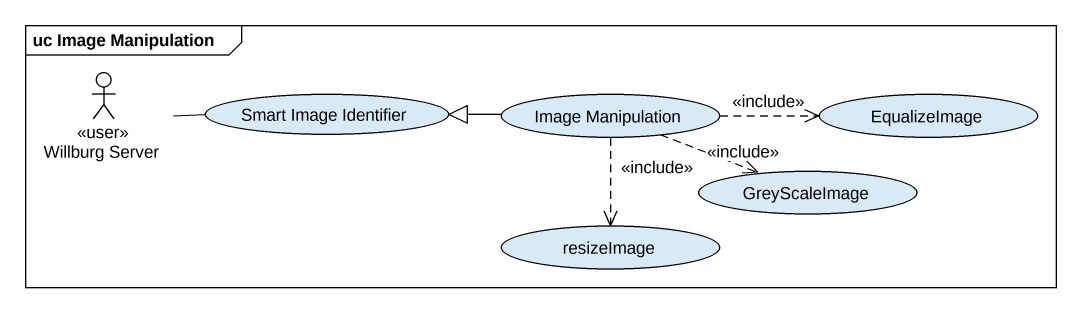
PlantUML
@startuml
mainframe uc Image Manipulation
actor "Willburg Server" as Willburg_Server <<user>>
usecase "Smart Image Identifier" as Smart_Image_Identifier
usecase "Image Manipulation" as Image_Manipulation
usecase EqualizeImage
usecase GreyScaleImage
usecase resizeImage
Willburg_Server -right- Smart_Image_Identifier
Image_Manipulation -left-|> Smart_Image_Identifier
Image_Manipulation .right.> EqualizeImage : <<include>>
Image_Manipulation .right.> GreyScaleImage : <<include>>
Image_Manipulation ..> resizeImage : <<include>>
@enduml
